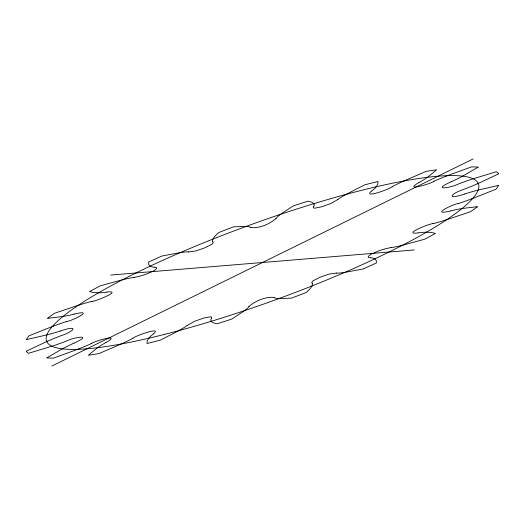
<?xml version="1.0" encoding="UTF-8"?>
<svg xmlns="http://www.w3.org/2000/svg" width="525" height="525" viewBox="0 0 525 525"><rect width="100%" height="100%" fill="white"/><g stroke="black" fill="none" stroke-linecap="round" stroke-linejoin="round"><path stroke-width="0.79" d="M212.704 239.341L214.85 236.289L218.754 232.516A252.787 43.463 -20 0 1 233.612 226.846L246.691 226.367M312.296 285.659L310.15 288.711L306.246 292.484A252.787 43.463 -20 0 1 291.388 298.154L278.309 298.633M211.483 318.452L211.693 317.198L210.4 316.792L203.648 318.104L194.604 321.287L187.156 325.461M313.517 206.548L313.267 207.743L314.6 208.208L321.694 206.798L330.717 203.569L337.844 199.539M276.078 218.538C269.345 224.234 259.265 228.611 250.471 227.528M248.922 306.462C255.655 300.772 265.742 296.402 274.529 297.472M148.916 338.002L147.217 340.909L147.007 343.494A252.787 43.463 -20 0 0 160.374 340.128L179.498 330.291M376.084 186.998L377.783 184.091L377.993 181.506A252.787 43.463 -20 0 0 364.626 184.872L345.502 194.709M279.956 214.686L293.193 205.925A252.787 43.463 -20 0 1 308.031 201.173L311.843 202.237L313.904 203.812M245.044 310.314L231.807 319.075A252.787 43.463 -20 0 1 216.969 323.827L213.157 322.763L211.096 321.188M153.425 333.959C163.104 325.73 133.809 336.545 132.766 338.297M371.575 191.041C361.909 199.297 391.184 188.442 392.234 186.703M97.853 347.419L88.351 355.235A252.787 43.463 -20 0 0 98.936 353.581L122.082 343.632M427.147 177.581L436.649 169.765A252.787 43.463 -20 0 0 426.064 171.419L402.918 181.368M106.05 342.477C122.725 332.909 93.752 341.243 91.074 343.711M418.95 182.523C402.308 192.078 431.202 183.77 433.926 181.289M62.908 348.528L46.738 357.899A252.787 43.463 -20 0 0 53.511 358.116L78.402 349.027M462.092 176.472L478.262 167.101A252.787 43.463 -20 0 0 471.489 166.884L446.598 175.973M51.857 366.056L473.143 158.944M73.986 343.16C94.434 333.913 73.703 337.148 66.163 341.178A51.01 8.768 -20 0 1 52.769 345.923L28.547 353.299A252.787 43.463 -20 0 1 26.25 351.225L47.499 341.211M451.014 181.84C430.52 191.113 451.303 187.838 458.837 183.822A51.01 8.768 -20 0 1 472.231 179.077L496.453 171.701A252.787 43.463 -20 0 1 498.75 173.775L477.501 183.789M53.137 326.189L28.888 335.862A252.787 43.463 -20 0 0 26.48 339.59L47.624 334.714A51.01 8.768 -20 0 0 60.441 330.993M471.863 198.811L496.112 189.138A252.787 43.463 -20 0 0 498.52 185.41L477.376 190.286A51.01 8.768 -20 0 0 464.559 194.007M66.55 321.549C72.443 320.814 95.707 308.963 74.557 314.009M458.45 203.451C452.563 204.179 429.292 216.051 450.443 210.991M464.527 194.053C445.351 200.504 450.712 193.476 464.625 189.052A51.01 8.768 -20 0 0 477.435 183.789M60.473 330.947C79.774 324.47 74.281 331.492 60.375 335.947A51.01 8.768 -20 0 0 47.565 341.211M79.268 304.94L54.39 313.32A252.787 43.463 -20 0 0 47.513 318.334L63.538 316.404M445.732 220.06L470.61 211.68A252.787 43.463 -20 0 0 477.488 206.666L461.462 208.596M91.908 301.363C94.579 301.842 123.493 290.148 107.041 292.038M433.092 223.637C430.447 223.151 401.422 234.892 417.959 232.962M123.336 279.53L100.268 285.803A252.787 43.463 -20 0 0 89.598 291.611L93.713 292.55L98.923 292.819M401.664 245.47L424.732 239.197A252.787 43.463 -20 0 0 435.402 233.389L431.288 232.45L426.077 232.181M133.96 277.384C140.044 276.399 145.996 274.542 151.515 271.799C153.444 271.386 160.059 267.297 154.737 267.166M391.04 247.616C384.851 248.62 378.801 250.523 373.196 253.345C371.234 253.732 365.052 257.782 370.263 257.834M181.027 252.453L162.022 256.003A252.787 43.463 -20 0 0 148.601 262.041L148.713 264.521L150.321 266.26M343.973 272.547L362.978 268.997A252.787 43.463 -20 0 0 376.399 262.959L376.287 260.479L374.679 258.74M110.69 275.061L414.31 249.939M188.6 251.941L195.661 250.983L204.343 248.017L211.654 244.414L213.15 242.963L212.986 241.841M336.4 273.059L329.017 274.096L319.974 277.266L313.176 280.704L311.811 282.122L312.014 283.159M123.27 279.582A51.01 8.768 -20 0 1 134.085 277.312M154.58 267.238A51.01 8.768 -20 0 1 150.465 266.208M180.922 252.512A51.01 8.768 -20 0 1 188.757 251.869M212.809 241.907A51.01 8.768 -20 0 1 212.842 239.295M246.56 226.419A51.01 8.768 -20 0 1 250.642 227.463M275.901 218.597A51.01 8.768 -20 0 1 280.088 214.653M313.76 203.864A51.01 8.768 -20 0 1 313.694 206.489M337.687 199.579A51.01 8.768 -20 0 1 345.601 194.69M375.939 187.044A51.01 8.768 -20 0 1 371.733 190.995M392.109 186.723A51.01 8.768 -20 0 1 402.99 181.374M427.022 177.614A51.01 8.768 -20 0 1 419.075 182.503M433.847 181.282A51.01 8.768 -20 0 1 446.617 175.993M461.993 176.492A51.01 8.768 -20 0 1 451.093 181.84M471.844 198.785A51.01 8.768 -20 0 1 458.423 203.497M450.529 210.925A51.01 8.768 -20 0 1 461.363 208.648M445.758 220.027A51.01 8.768 -20 0 1 433.013 223.689M418.09 232.897A51.01 8.768 -20 0 1 425.946 232.24M401.73 245.418A51.01 8.768 -20 0 1 390.915 247.688M370.42 257.762A51.01 8.768 -20 0 1 374.535 258.792M344.078 272.488A51.01 8.768 -20 0 1 336.243 273.131M312.191 283.093A51.01 8.768 -20 0 1 312.158 285.705M278.44 298.581A51.01 8.768 -20 0 1 274.358 297.537M249.099 306.403A51.01 8.768 -20 0 1 244.912 310.347M211.24 321.136A51.01 8.768 -20 0 1 211.306 318.511M187.313 325.421A51.01 8.768 -20 0 1 179.399 330.31M149.061 337.956A51.01 8.768 -20 0 1 153.267 334.005M132.891 338.277A51.01 8.768 -20 0 1 122.01 343.626M97.978 347.386A51.01 8.768 -20 0 1 105.925 342.497M91.153 343.717A51.01 8.768 -20 0 1 78.382 349.007M63.007 348.508A51.01 8.768 -20 0 1 73.907 343.16M53.156 326.215A51.01 8.768 -20 0 1 66.577 321.503M74.471 314.075A51.01 8.768 -20 0 1 63.637 316.352M79.242 304.973A51.01 8.768 -20 0 1 91.987 301.311M106.91 292.103A51.01 8.768 -20 0 1 99.054 292.76M164.45 334.405A229.812 39.513 -20 0 0 478.564 184.249A229.812 39.513 -20 0 0 144.487 268.846A229.812 39.513 -20 0 0 164.45 334.405"/></g></svg>
